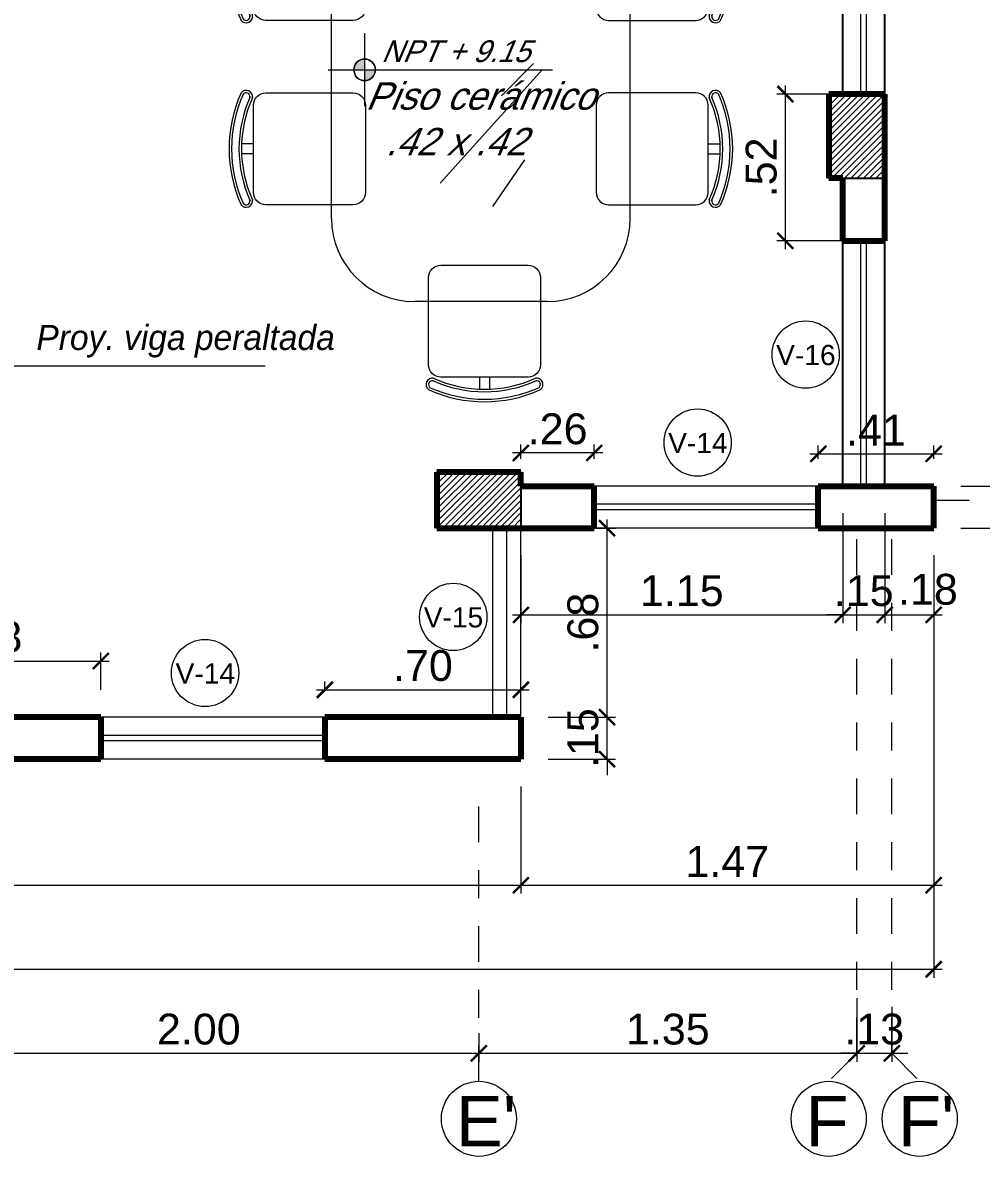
# Model space of a CAD drawing. Header units: millimetres. Extents: x 3779 to 7711, y 1445 to 3132.
# Drawn here: x 3933.829 to 3937.253, y 1479.691 to 1483.738 of the extents above; entities that cross this region are included whole.
import ezdxf

# ---------------------------------------------------------------- set-up
doc = ezdxf.new("R2010")
doc.units = ezdxf.units.MM
doc.header["$PDMODE"] = 3
doc.linetypes.add('DASHDOTX2', pattern=[50.8, 25.4, -12.7, 0, -12.7])
for name, color, linetype, lineweight in [('cotas', 7, 'Continuous', 5), ('EJES', 20, 'DASHDOTX2', 9), ('MOBILIARIOS', 151, 'Continuous', 5), ('PERSONA', 7, 'Continuous', 9), ('pluma 1', 1, 'Continuous', 9), ('pluma 2', 2, 'Continuous', 20), ('pluma 2.5', 30, 'Continuous', 25), ('pluma 8', 98, 'Continuous', 80), ('TEXTO', 7, 'Continuous', 9), ('TEXTURAS', 35, 'Continuous', 5)]:
    doc.layers.add(name, color=color, linetype=linetype, lineweight=lineweight)
doc.styles.add('nombreambiente', font='stylu.ttf', dxfattribs={"oblique": 20})
doc.styles.get("Standard").update_dxf_attribs({"font": 'arial.ttf'})
doc.styles.add('TIMES', font='arial.ttf', dxfattribs={"height": 0.11})
doc.dimstyles.new('julio', dxfattribs={"dimtxt": 0.11, "dimasz": 0.057, "dimexe": 0.03, "dimexo": 0.097, "dimgap": 0.0295, "dimtad": 1, "dimzin": 4, "dimdsep": 46, "dimtxsty": 'TIMES', "dimblk": 'ARCHTICK', "dimcen": 0, "dimdle": 0.03, "dimclrd": 256, "dimclre": 256, "dimclrt": 256, "dimadec": 0, "dimazin": 0, "dimtfac": 1, "dimtix": 1, "dimtmove": 2, "dimatfit": 2, "dimldrblk": 'ARCHTICK', "dimfxl": 1, "dimtolj": 1, "dimtzin": 0, "dimlwd": 5, "dimlwe": 5, "dimarcsym": 0})

# ---------------------------------------------------------------- blocks, each defined once
blk = doc.blocks.new('MESA 1')
for p, q in [((62.8451, 42.0081), (62.8451, 42.0517)), ((62.8811, 42.0081), (62.8811, 42.0517)), ((63.5117, 42.0081), (63.5117, 42.0517)), ((63.5477, 42.0081), (63.5477, 42.0517)), ((62.611, 41.726), (63.811, 41.726)), ((62.311, 40.946), (62.311, 41.426)), ((64.111, 41.426), (64.111, 40.946)), ((62.7384, 41.3327), (63.1501, 40.9634)), ((63.7412, 41.3011), (63.9101, 41.1639)), ((63.7835, 41.2905), (63.8574, 41.2377)), ((62.0376, 41.1908), (61.994, 41.1908)), ((64.3844, 41.1908), (64.428, 41.1908)), ((62.0376, 41.1548), (61.994, 41.1548)), ((62.654, 41.1428), (62.8229, 41.0267)), ((63.5618, 41.1639), (63.7096, 41.0373)), ((64.3844, 41.1548), (64.428, 41.1548)), ((63.0551, 41.1111), (63.1712, 40.9951)), ((63.604, 41.0795), (63.7201, 40.9845)), ((62.611, 40.646), (63.811, 40.646)), ((62.8451, 40.3639), (62.8451, 40.3203)), ((62.8811, 40.3639), (62.8811, 40.3203)), ((63.5117, 40.3639), (63.5117, 40.3203)), ((63.5477, 40.3639), (63.5477, 40.3203))]:
    blk.add_line(p, q)
for points in [[(62.6606, 41.7831), (62.6606, 41.9631, -0.414214), (62.7056, 42.0081), (63.0206, 42.0081, -0.414214), (63.0656, 41.9631), (63.0656, 41.6481, -0.414214), (63.0206, 41.6031), (62.7056, 41.6031, -0.414214), (62.6606, 41.6481)], [(63.3272, 41.7831), (63.3272, 41.9631, -0.414214), (63.3722, 42.0081), (63.6872, 42.0081, -0.414214), (63.7322, 41.9631), (63.7322, 41.6481, -0.414214), (63.6872, 41.6031), (63.3722, 41.6031, -0.414214), (63.3272, 41.6481)], [(62.2626, 40.9703), (62.0826, 40.9703, -0.414214), (62.0376, 41.0153), (62.0376, 41.3303, -0.414214), (62.0826, 41.3753), (62.3976, 41.3753, -0.414214), (62.4426, 41.3303), (62.4426, 41.0153, -0.414214), (62.3976, 40.9703)], [(64.1594, 40.9703), (64.3394, 40.9703, 0.414214), (64.3844, 41.0153), (64.3844, 41.3303, 0.414214), (64.3394, 41.3753), (64.0244, 41.3753, 0.414214), (63.9794, 41.3303), (63.9794, 41.0153, 0.414214), (64.0244, 40.9703)], [(62.6606, 40.5889), (62.6606, 40.4089, 0.414214), (62.7056, 40.3639), (63.0206, 40.3639, 0.414214), (63.0656, 40.4089), (63.0656, 40.7239, 0.414214), (63.0206, 40.7689), (62.7056, 40.7689, 0.414214), (62.6606, 40.7239)], [(63.3272, 40.5889), (63.3272, 40.4089, 0.414214), (63.3722, 40.3639), (63.6872, 40.3639, 0.414214), (63.7322, 40.4089), (63.7322, 40.7239, 0.414214), (63.6872, 40.7689), (63.3722, 40.7689, 0.414214), (63.3272, 40.7239)]]:
    blk.add_lwpolyline(points, format="xyb", close=True)
for centre, radius, start, end in [((62.8631, 41.6042), 0.4924, 65.7176, 114.2824), ((62.8631, 41.6042), 0.4834, 65.7176, 114.2824), ((63.5297, 41.6042), 0.4924, 65.7176, 114.2824), ((63.5297, 41.6042), 0.4834, 65.7176, 114.2824), ((62.675, 42.0349), 0.0232, 128.3306, 280.2342), ((62.675, 42.0349), 0.0142, 128.3306, 280.2342), ((62.8631, 41.6042), 0.4564, 65.7176, 114.2824), ((62.8631, 41.6042), 0.4474, 65.7176, 114.2824), ((63.051, 42.035), 0.0233, 260.3316, 51.1036), ((63.051, 42.035), 0.0143, 260.3316, 51.1036), ((63.3416, 42.0349), 0.0232, 128.3306, 280.2342), ((63.3416, 42.0349), 0.0142, 128.3306, 280.2342), ((63.5297, 41.6042), 0.4564, 65.7176, 114.2824), ((63.5297, 41.6042), 0.4474, 65.7176, 114.2824), ((63.7176, 42.035), 0.0233, 260.3316, 51.1036), ((63.7176, 42.035), 0.0143, 260.3316, 51.1036), ((62.611, 41.426), 0.3, 90, 180), ((63.811, 41.426), 0.3, 0, 90), ((62.4414, 41.1728), 0.4924, 155.7176, 204.2824), ((62.4414, 41.1728), 0.4834, 155.7176, 204.2824), ((62.4414, 41.1728), 0.4564, 155.7176, 204.2824), ((62.0107, 41.3607), 0.0233, 350.3316, 141.1036), ((62.4414, 41.1728), 0.4474, 155.7176, 204.2824), ((62.0107, 41.3607), 0.0143, 350.3316, 141.1036), ((64.4113, 41.3607), 0.0233, 38.8964, 189.6684), ((63.9805, 41.1728), 0.4474, 335.7176, 24.2824), ((63.9805, 41.1728), 0.4564, 335.7176, 24.2824), ((64.4113, 41.3607), 0.0143, 38.8964, 189.6684), ((63.9805, 41.1728), 0.4834, 335.7176, 24.2824), ((63.9805, 41.1728), 0.4924, 335.7176, 24.2824), ((62.0108, 40.9847), 0.0232, 218.3306, 10.2342), ((62.0108, 40.9847), 0.0142, 218.3306, 10.2342), ((64.4112, 40.9847), 0.0232, 169.7658, 321.6694), ((64.4112, 40.9847), 0.0142, 169.7658, 321.6694), ((62.611, 40.946), 0.3, 180, 270), ((63.811, 40.946), 0.3, 270, 0), ((62.675, 40.3371), 0.0232, 79.7658, 231.6694), ((62.8631, 40.7678), 0.4474, 245.7176, 294.2824), ((63.051, 40.337), 0.0233, 308.8964, 99.6684), ((63.3416, 40.3371), 0.0232, 79.7658, 231.6694), ((63.5297, 40.7678), 0.4474, 245.7176, 294.2824), ((63.7176, 40.337), 0.0233, 308.8964, 99.6684), ((62.8631, 40.7678), 0.4924, 245.7176, 294.2824), ((62.675, 40.3371), 0.0142, 79.7658, 231.6694), ((62.8631, 40.7678), 0.4834, 245.7176, 294.2824), ((62.8631, 40.7678), 0.4564, 245.7176, 294.2824), ((63.051, 40.337), 0.0143, 308.8964, 99.6684), ((63.5297, 40.7678), 0.4924, 245.7176, 294.2824), ((63.3416, 40.3371), 0.0142, 79.7658, 231.6694), ((63.5297, 40.7678), 0.4834, 245.7176, 294.2824), ((63.5297, 40.7678), 0.4564, 245.7176, 294.2824), ((63.7176, 40.337), 0.0143, 308.8964, 99.6684)]:
    blk.add_arc(centre, radius, start, end)
blk = doc.blocks.new('iiuyu')
at = {"layer": 'pluma 1', "ltscale": 0.3}
h = blk.add_hatch(color=256, dxfattribs=at)
h.paths.add_polyline_path([(1118.6362, 393.0279, 0.414214), (1118.5977, 392.9893), (1118.6362, 392.9893)])
h.paths.add_polyline_path([(1118.6747, 392.9893), (1118.6362, 392.9893), (1118.6362, 392.9508, 0.414214)])
for p, q in [((1118.6362, 393.1195), (1118.6362, 392.8592)), ((1118.506, 392.9893), (1119.307, 392.9893))]:
    blk.add_line(p, q, dxfattribs=at)
blk.add_circle((1118.6362, 392.9893), 0.0385, dxfattribs=at)
for start, end in [(0, 180), (180, 0)]:
    blk.add_arc((1118.6362, 392.9893), 0.0385, start, end, dxfattribs=at)
blk = doc.blocks.new('_ArchTick')
at = {"color": 0, "linetype": 'ByBlock', "lineweight": 40, "const_width": 0.15}
blk.add_lwpolyline([(-0.5, -0.5), (0.5, 0.5)], dxfattribs=at)
blk = doc.blocks.new('*D563')
at = {"layer": 'cotas', "lineweight": 5, "transparency": 16777216}
for p, q in [((3935.4587, 1480.131), (3935.4587, 1480.0292)), ((3933.428, 1480.0592), (3935.4887, 1480.0592)), ((3933.458, 1480.0902), (3933.458, 1480.0292))]:
    blk.add_line(p, q, dxfattribs=at)
at = {"layer": 'Defpoints', "color": 0, "transparency": 16777216}
for p in [(3935.4587, 1480.228), (3933.458, 1480.1872), (3935.4587, 1480.0592)]:
    blk.add_point(p, dxfattribs=at)
at = {"layer": 'cotas', "lineweight": 5, "transparency": 16777216, "xscale": 0.057, "yscale": 0.057, "zscale": 0.057, "rotation": 180}
blk.add_blockref('_ArchTick', (3933.458, 1480.0592), dxfattribs=at)
at = {"layer": 'cotas', "lineweight": 5, "transparency": 16777216, "xscale": 0.057, "yscale": 0.057, "zscale": 0.057}
blk.add_blockref('_ArchTick', (3935.4587, 1480.0592), dxfattribs=at)
at = {"layer": 'cotas', "transparency": 16777216, "insert": (3934.4583, 1480.1449), "char_height": 0.11, "attachment_point": 5, "style": 'TIMES'}
blk.add_mtext('\\A1;2.00', dxfattribs=at)
blk = doc.blocks.new('*D564')
at = {"layer": 'cotas', "lineweight": 5, "transparency": 16777216}
for p, q in [((3936.808, 1480.2562), (3936.808, 1480.0292)), ((3935.4587, 1480.131), (3935.4587, 1480.0292)), ((3935.4287, 1480.0592), (3936.838, 1480.0592))]:
    blk.add_line(p, q, dxfattribs=at)
at = {"layer": 'Defpoints', "color": 0, "transparency": 16777216}
for p in [(3936.808, 1480.3532), (3935.4587, 1480.228), (3936.808, 1480.0592)]:
    blk.add_point(p, dxfattribs=at)
at = {"layer": 'cotas', "lineweight": 5, "transparency": 16777216, "xscale": 0.057, "yscale": 0.057, "zscale": 0.057, "rotation": 180}
blk.add_blockref('_ArchTick', (3935.4587, 1480.0592), dxfattribs=at)
at = {"layer": 'cotas', "lineweight": 5, "transparency": 16777216, "xscale": 0.057, "yscale": 0.057, "zscale": 0.057}
blk.add_blockref('_ArchTick', (3936.808, 1480.0592), dxfattribs=at)
at = {"layer": 'cotas', "transparency": 16777216, "insert": (3936.1333, 1480.1449), "char_height": 0.11, "attachment_point": 5, "style": 'TIMES'}
blk.add_mtext('\\A1;1.35', dxfattribs=at)
blk = doc.blocks.new('*D510')
at = {"layer": 'cotas', "lineweight": 5, "transparency": 16777216}
for p, q in [((3936.808, 1480.2562), (3936.808, 1480.0292)), ((3936.933, 1480.2252), (3936.933, 1480.0292)), ((3936.808, 1480.0592), (3936.751, 1480.0592)), ((3936.808, 1480.0592), (3936.933, 1480.0592)), ((3936.933, 1480.0592), (3936.99, 1480.0592))]:
    blk.add_line(p, q, dxfattribs=at)
at = {"layer": 'Defpoints', "color": 0, "transparency": 16777216}
for p in [(3936.808, 1480.3532), (3936.933, 1480.3222), (3936.933, 1480.0592)]:
    blk.add_point(p, dxfattribs=at)
at = {"layer": 'cotas', "lineweight": 5, "transparency": 16777216, "xscale": 0.057, "yscale": 0.057, "zscale": 0.057}
blk.add_blockref('_ArchTick', (3936.808, 1480.0592), dxfattribs=at)
at = {"layer": 'cotas', "lineweight": 5, "transparency": 16777216, "xscale": 0.057, "yscale": 0.057, "zscale": 0.057, "rotation": 180}
blk.add_blockref('_ArchTick', (3936.933, 1480.0592), dxfattribs=at)
at = {"layer": 'cotas', "transparency": 16777216, "insert": (3936.8705, 1480.1449), "char_height": 0.11, "attachment_point": 5, "style": 'TIMES'}
blk.add_mtext('\\A1;.13', dxfattribs=at)
blk = doc.blocks.new('*D511')
at = {"layer": 'cotas', "lineweight": 5, "transparency": 16777216}
for p, q in [((3937.083, 1481.8372), (3937.083, 1480.3292)), ((3922.533, 1480.8622), (3922.533, 1480.3292)), ((3922.503, 1480.3592), (3937.113, 1480.3592))]:
    blk.add_line(p, q, dxfattribs=at)
at = {"layer": 'Defpoints', "color": 0, "transparency": 16777216}
for p in [(3937.083, 1481.9342), (3922.533, 1480.9592), (3937.083, 1480.3592)]:
    blk.add_point(p, dxfattribs=at)
at = {"layer": 'cotas', "lineweight": 5, "transparency": 16777216, "xscale": 0.057, "yscale": 0.057, "zscale": 0.057, "rotation": 180}
blk.add_blockref('_ArchTick', (3922.533, 1480.3592), dxfattribs=at)
at = {"layer": 'cotas', "lineweight": 5, "transparency": 16777216, "xscale": 0.057, "yscale": 0.057, "zscale": 0.057}
blk.add_blockref('_ArchTick', (3937.083, 1480.3592), dxfattribs=at)
at = {"layer": 'cotas', "transparency": 16777216, "insert": (3929.808, 1480.4449), "char_height": 0.11, "attachment_point": 5, "style": 'TIMES'}
blk.add_mtext('\\A1;14.55', dxfattribs=at)
blk = doc.blocks.new('*D523')
at = {"layer": 'cotas', "lineweight": 5, "transparency": 16777216}
for p, q in [((3931.483, 1481.0122), (3931.483, 1480.6292)), ((3935.6087, 1481.0122), (3935.6087, 1480.6292)), ((3931.453, 1480.6592), (3935.6387, 1480.6592))]:
    blk.add_line(p, q, dxfattribs=at)
at = {"layer": 'Defpoints', "color": 0, "transparency": 16777216}
for p in [(3931.483, 1481.1092), (3935.6087, 1481.1092), (3935.6087, 1480.6592)]:
    blk.add_point(p, dxfattribs=at)
at = {"layer": 'cotas', "lineweight": 5, "transparency": 16777216, "xscale": 0.057, "yscale": 0.057, "zscale": 0.057, "rotation": 180}
blk.add_blockref('_ArchTick', (3931.483, 1480.6592), dxfattribs=at)
at = {"layer": 'cotas', "lineweight": 5, "transparency": 16777216, "xscale": 0.057, "yscale": 0.057, "zscale": 0.057}
blk.add_blockref('_ArchTick', (3935.6087, 1480.6592), dxfattribs=at)
at = {"layer": 'cotas', "transparency": 16777216, "insert": (3933.5458, 1480.7449), "char_height": 0.11, "attachment_point": 5, "style": 'TIMES'}
blk.add_mtext('\\A1;4.13', dxfattribs=at)
blk = doc.blocks.new('*D533')
at = {"layer": 'cotas', "lineweight": 5, "transparency": 16777216}
for p, q in [((3938.133, 1481.9642), (3938.133, 1481.0792)), ((3937.18, 1481.9342), (3938.163, 1481.9342)), ((3937.63, 1481.1092), (3938.163, 1481.1092))]:
    blk.add_line(p, q, dxfattribs=at)
at = {"layer": 'Defpoints', "color": 0, "transparency": 16777216}
for p in [(3937.083, 1481.9342), (3937.533, 1481.1092), (3938.133, 1481.1092)]:
    blk.add_point(p, dxfattribs=at)
at = {"layer": 'cotas', "lineweight": 5, "transparency": 16777216, "xscale": 0.057, "yscale": 0.057, "zscale": 0.057}
for p, rotation in [((3938.133, 1481.9342), 90), ((3938.133, 1481.1092), 270)]:
    blk.add_blockref('_ArchTick', p, dxfattribs=dict(at, rotation=rotation))
at = {"layer": 'cotas', "transparency": 16777216, "insert": (3938.0473, 1481.5217), "char_height": 0.11, "attachment_point": 5, "rotation": 90, "style": 'TIMES'}
blk.add_mtext('\\A1;.83', dxfattribs=at)
blk = doc.blocks.new('*D539')
at = {"layer": 'cotas', "lineweight": 5, "transparency": 16777216}
for p, q in [((3936.758, 1481.9872), (3936.758, 1481.5942)), ((3935.6087, 1481.8372), (3935.6087, 1481.5942)), ((3935.5787, 1481.6242), (3936.788, 1481.6242))]:
    blk.add_line(p, q, dxfattribs=at)
at = {"layer": 'Defpoints', "color": 0, "transparency": 16777216}
for p in [(3936.758, 1482.0842), (3935.6087, 1481.9342), (3936.758, 1481.6242)]:
    blk.add_point(p, dxfattribs=at)
at = {"layer": 'cotas', "lineweight": 5, "transparency": 16777216, "xscale": 0.057, "yscale": 0.057, "zscale": 0.057, "rotation": 180}
blk.add_blockref('_ArchTick', (3935.6087, 1481.6242), dxfattribs=at)
at = {"layer": 'cotas', "lineweight": 5, "transparency": 16777216, "xscale": 0.057, "yscale": 0.057, "zscale": 0.057}
blk.add_blockref('_ArchTick', (3936.758, 1481.6242), dxfattribs=at)
at = {"layer": 'cotas', "transparency": 16777216, "insert": (3936.1833, 1481.7099), "char_height": 0.11, "attachment_point": 5, "style": 'TIMES'}
blk.add_mtext('\\A1;1.15', dxfattribs=at)
blk = doc.blocks.new('*D540')
at = {"layer": 'cotas', "lineweight": 5, "transparency": 16777216}
for p, q in [((3936.758, 1481.9872), (3936.758, 1481.5942)), ((3936.908, 1481.9872), (3936.908, 1481.5942)), ((3936.758, 1481.6242), (3936.701, 1481.6242)), ((3936.758, 1481.6242), (3936.908, 1481.6242)), ((3936.908, 1481.6242), (3936.965, 1481.6242))]:
    blk.add_line(p, q, dxfattribs=at)
at = {"layer": 'Defpoints', "color": 0, "transparency": 16777216}
for p in [(3936.758, 1482.0842), (3936.908, 1482.0842), (3936.908, 1481.6242)]:
    blk.add_point(p, dxfattribs=at)
at = {"layer": 'cotas', "lineweight": 5, "transparency": 16777216, "xscale": 0.057, "yscale": 0.057, "zscale": 0.057}
blk.add_blockref('_ArchTick', (3936.758, 1481.6242), dxfattribs=at)
at = {"layer": 'cotas', "lineweight": 5, "transparency": 16777216, "xscale": 0.057, "yscale": 0.057, "zscale": 0.057, "rotation": 180}
blk.add_blockref('_ArchTick', (3936.908, 1481.6242), dxfattribs=at)
at = {"layer": 'cotas', "transparency": 16777216, "insert": (3936.833, 1481.7099), "char_height": 0.11, "attachment_point": 5, "style": 'TIMES'}
blk.add_mtext('\\A1;.15', dxfattribs=at)
blk = doc.blocks.new('*D541')
at = {"layer": 'cotas', "lineweight": 5, "transparency": 16777216}
for p, q in [((3936.908, 1481.9872), (3936.908, 1481.5942)), ((3937.083, 1481.8372), (3937.083, 1481.5942)), ((3936.878, 1481.6242), (3937.113, 1481.6242))]:
    blk.add_line(p, q, dxfattribs=at)
at = {"layer": 'Defpoints', "color": 0, "transparency": 16777216}
for p in [(3936.908, 1482.0842), (3937.083, 1481.9342), (3937.083, 1481.6242)]:
    blk.add_point(p, dxfattribs=at)
at = {"layer": 'cotas', "lineweight": 5, "transparency": 16777216, "xscale": 0.057, "yscale": 0.057, "zscale": 0.057, "rotation": 180}
blk.add_blockref('_ArchTick', (3936.908, 1481.6242), dxfattribs=at)
at = {"layer": 'cotas', "lineweight": 5, "transparency": 16777216, "xscale": 0.057, "yscale": 0.057, "zscale": 0.057}
blk.add_blockref('_ArchTick', (3937.083, 1481.6242), dxfattribs=at)
at = {"layer": 'cotas', "transparency": 16777216, "insert": (3937.0622, 1481.715), "char_height": 0.11, "attachment_point": 5, "style": 'TIMES'}
blk.add_mtext('\\A1;.18', dxfattribs=at)
blk = doc.blocks.new('*D542')
at = {"layer": 'cotas', "lineweight": 5, "transparency": 16777216}
for p, q in [((3935.9162, 1481.2592), (3935.9162, 1481.3162)), ((3935.7057, 1481.2592), (3935.9462, 1481.2592)), ((3935.9162, 1481.1092), (3935.9162, 1481.2592)), ((3935.7057, 1481.1092), (3935.9462, 1481.1092)), ((3935.9162, 1481.1092), (3935.9162, 1481.0522))]:
    blk.add_line(p, q, dxfattribs=at)
at = {"layer": 'Defpoints', "color": 0, "transparency": 16777216}
for p in [(3935.6087, 1481.2592), (3935.9162, 1481.2592), (3935.6087, 1481.1092)]:
    blk.add_point(p, dxfattribs=at)
at = {"layer": 'cotas', "lineweight": 5, "transparency": 16777216, "xscale": 0.057, "yscale": 0.057, "zscale": 0.057}
for p, rotation in [((3935.9162, 1481.2592), 270), ((3935.9162, 1481.1092), 90)]:
    blk.add_blockref('_ArchTick', p, dxfattribs=dict(at, rotation=rotation))
at = {"layer": 'cotas', "transparency": 16777216, "insert": (3935.8305, 1481.1842), "char_height": 0.11, "attachment_point": 5, "rotation": 90, "style": 'TIMES'}
blk.add_mtext('\\A1;.15', dxfattribs=at)
blk = doc.blocks.new('*D543')
at = {"layer": 'cotas', "lineweight": 5, "transparency": 16777216}
for p, q in [((3935.9162, 1481.2292), (3935.9162, 1481.9642)), ((3935.7057, 1481.9342), (3935.9462, 1481.9342)), ((3935.7057, 1481.2592), (3935.9462, 1481.2592))]:
    blk.add_line(p, q, dxfattribs=at)
at = {"layer": 'Defpoints', "color": 0, "transparency": 16777216}
for p in [(3935.6087, 1481.9342), (3935.9162, 1481.9342), (3935.6087, 1481.2592)]:
    blk.add_point(p, dxfattribs=at)
at = {"layer": 'cotas', "lineweight": 5, "transparency": 16777216, "xscale": 0.057, "yscale": 0.057, "zscale": 0.057}
for p, rotation in [((3935.9162, 1481.9342), 90), ((3935.9162, 1481.2592), 270)]:
    blk.add_blockref('_ArchTick', p, dxfattribs=dict(at, rotation=rotation))
at = {"layer": 'cotas', "transparency": 16777216, "insert": (3935.8305, 1481.5967), "char_height": 0.11, "attachment_point": 5, "rotation": 90, "style": 'TIMES'}
blk.add_mtext('\\A1;.68', dxfattribs=at)
blk = doc.blocks.new('*D544')
at = {"layer": 'cotas', "lineweight": 5, "transparency": 16777216}
for p, q in [((3938.133, 1482.0842), (3938.133, 1482.1412)), ((3937.18, 1482.0842), (3938.163, 1482.0842)), ((3938.133, 1481.9342), (3938.133, 1482.0842)), ((3937.18, 1481.9342), (3938.163, 1481.9342)), ((3938.133, 1481.9342), (3938.133, 1481.8772))]:
    blk.add_line(p, q, dxfattribs=at)
at = {"layer": 'Defpoints', "color": 0, "transparency": 16777216}
for p in [(3937.083, 1482.0842), (3938.133, 1482.0842), (3937.083, 1481.9342)]:
    blk.add_point(p, dxfattribs=at)
at = {"layer": 'cotas', "lineweight": 5, "transparency": 16777216, "xscale": 0.057, "yscale": 0.057, "zscale": 0.057}
for p, rotation in [((3938.133, 1482.0842), 270), ((3938.133, 1481.9342), 90)]:
    blk.add_blockref('_ArchTick', p, dxfattribs=dict(at, rotation=rotation))
at = {"layer": 'cotas', "transparency": 16777216, "insert": (3938.0473, 1482.0092), "char_height": 0.11, "attachment_point": 5, "rotation": 90, "style": 'TIMES'}
blk.add_mtext('\\A1;.15', dxfattribs=at)
blk = doc.blocks.new('*D568')
at = {"layer": 'cotas', "lineweight": 5, "transparency": 16777216}
for p, q in [((3937.083, 1481.8372), (3937.083, 1480.6292)), ((3935.6087, 1481.0122), (3935.6087, 1480.6292)), ((3935.5787, 1480.6592), (3937.113, 1480.6592))]:
    blk.add_line(p, q, dxfattribs=at)
at = {"layer": 'Defpoints', "color": 0, "transparency": 16777216}
for p in [(3937.083, 1481.9342), (3935.6087, 1481.1092), (3937.083, 1480.6592)]:
    blk.add_point(p, dxfattribs=at)
at = {"layer": 'cotas', "lineweight": 5, "transparency": 16777216, "xscale": 0.057, "yscale": 0.057, "zscale": 0.057, "rotation": 180}
blk.add_blockref('_ArchTick', (3935.6087, 1480.6592), dxfattribs=at)
at = {"layer": 'cotas', "lineweight": 5, "transparency": 16777216, "xscale": 0.057, "yscale": 0.057, "zscale": 0.057}
blk.add_blockref('_ArchTick', (3937.083, 1480.6592), dxfattribs=at)
at = {"layer": 'cotas', "transparency": 16777216, "insert": (3936.3458, 1480.744), "char_height": 0.11, "attachment_point": 5, "style": 'TIMES'}
blk.add_mtext('\\A1;1.47', dxfattribs=at)
blk = doc.blocks.new('*D470')
at = {"layer": 'cotas', "lineweight": 5, "transparency": 16777216}
for p, q in [((3933.333, 1481.3562), (3933.333, 1481.4896)), ((3934.1087, 1481.3562), (3934.1087, 1481.4896)), ((3933.303, 1481.4596), (3934.1387, 1481.4596))]:
    blk.add_line(p, q, dxfattribs=at)
at = {"layer": 'Defpoints', "color": 0, "transparency": 16777216}
for p in [(3934.1087, 1481.4596), (3933.333, 1481.2592), (3934.1087, 1481.2592)]:
    blk.add_point(p, dxfattribs=at)
at = {"layer": 'cotas', "lineweight": 5, "transparency": 16777216, "xscale": 0.057, "yscale": 0.057, "zscale": 0.057, "rotation": 180}
blk.add_blockref('_ArchTick', (3933.333, 1481.4596), dxfattribs=at)
at = {"layer": 'cotas', "lineweight": 5, "transparency": 16777216, "xscale": 0.057, "yscale": 0.057, "zscale": 0.057}
blk.add_blockref('_ArchTick', (3934.1087, 1481.4596), dxfattribs=at)
at = {"layer": 'cotas', "transparency": 16777216, "insert": (3933.7208, 1481.5453), "char_height": 0.11, "attachment_point": 5, "style": 'TIMES'}
blk.add_mtext('\\A1;.78', dxfattribs=at)
blk = doc.blocks.new('*D471')
at = {"layer": 'cotas', "lineweight": 5, "transparency": 16777216}
for p, q in [((3934.8787, 1481.357), (3935.6387, 1481.357)), ((3934.9087, 1481.3562), (3934.9087, 1481.387)), ((3935.6087, 1481.3562), (3935.6087, 1481.387))]:
    blk.add_line(p, q, dxfattribs=at)
at = {"layer": 'Defpoints', "color": 0, "transparency": 16777216}
for p in [(3935.6087, 1481.357), (3934.9087, 1481.2592), (3935.6087, 1481.2592)]:
    blk.add_point(p, dxfattribs=at)
at = {"layer": 'cotas', "lineweight": 5, "transparency": 16777216, "xscale": 0.057, "yscale": 0.057, "zscale": 0.057, "rotation": 180}
blk.add_blockref('_ArchTick', (3934.9087, 1481.357), dxfattribs=at)
at = {"layer": 'cotas', "lineweight": 5, "transparency": 16777216, "xscale": 0.057, "yscale": 0.057, "zscale": 0.057}
blk.add_blockref('_ArchTick', (3935.6087, 1481.357), dxfattribs=at)
at = {"layer": 'cotas', "transparency": 16777216, "insert": (3935.2587, 1481.4427), "char_height": 0.11, "attachment_point": 5, "style": 'TIMES'}
blk.add_mtext('\\A1;.70', dxfattribs=at)
blk = doc.blocks.new('*D472')
at = {"layer": 'cotas', "lineweight": 5, "transparency": 16777216}
for p, q in [((3936.6708, 1482.1812), (3936.6708, 1482.229)), ((3937.083, 1482.1812), (3937.083, 1482.229)), ((3936.6408, 1482.199), (3937.113, 1482.199))]:
    blk.add_line(p, q, dxfattribs=at)
at = {"layer": 'Defpoints', "color": 0, "transparency": 16777216}
for p in [(3937.083, 1482.199), (3936.6708, 1482.0842), (3937.083, 1482.0842)]:
    blk.add_point(p, dxfattribs=at)
at = {"layer": 'cotas', "lineweight": 5, "transparency": 16777216, "xscale": 0.057, "yscale": 0.057, "zscale": 0.057, "rotation": 180}
blk.add_blockref('_ArchTick', (3936.6708, 1482.199), dxfattribs=at)
at = {"layer": 'cotas', "lineweight": 5, "transparency": 16777216, "xscale": 0.057, "yscale": 0.057, "zscale": 0.057}
blk.add_blockref('_ArchTick', (3937.083, 1482.199), dxfattribs=at)
at = {"layer": 'cotas', "transparency": 16777216, "insert": (3936.8769, 1482.2837), "char_height": 0.11, "attachment_point": 5, "style": 'TIMES'}
blk.add_mtext('\\A1;.41', dxfattribs=at)
blk = doc.blocks.new('*D473')
at = {"layer": 'cotas', "lineweight": 5, "transparency": 16777216}
for p, q in [((3935.9008, 1482.2022), (3935.5787, 1482.2022)), ((3935.6087, 1482.1812), (3935.6087, 1482.2322)), ((3935.8708, 1482.1812), (3935.8708, 1482.2322))]:
    blk.add_line(p, q, dxfattribs=at)
at = {"layer": 'Defpoints', "color": 0, "transparency": 16777216}
for p in [(3935.6087, 1482.2022), (3935.6087, 1482.0842), (3935.8708, 1482.0842)]:
    blk.add_point(p, dxfattribs=at)
at = {"layer": 'cotas', "lineweight": 5, "transparency": 16777216, "xscale": 0.057, "yscale": 0.057, "zscale": 0.057, "rotation": 180}
blk.add_blockref('_ArchTick', (3935.6087, 1482.2022), dxfattribs=at)
at = {"layer": 'cotas', "lineweight": 5, "transparency": 16777216, "xscale": 0.057, "yscale": 0.057, "zscale": 0.057}
blk.add_blockref('_ArchTick', (3935.8708, 1482.2022), dxfattribs=at)
at = {"layer": 'cotas', "transparency": 16777216, "insert": (3935.7398, 1482.2878), "char_height": 0.11, "attachment_point": 5, "style": 'TIMES'}
blk.add_mtext('\\A1;.26', dxfattribs=at)
blk = doc.blocks.new('*D474')
at = {"layer": 'cotas', "lineweight": 5, "transparency": 16777216}
for p, q in [((3936.5531, 1482.9299), (3936.5531, 1483.5135)), ((3936.811, 1483.4835), (3936.5231, 1483.4835)), ((3936.811, 1482.9599), (3936.5231, 1482.9599))]:
    blk.add_line(p, q, dxfattribs=at)
at = {"layer": 'Defpoints', "color": 0, "transparency": 16777216}
for p in [(3936.5531, 1483.4835), (3936.908, 1483.4835), (3936.908, 1482.9599)]:
    blk.add_point(p, dxfattribs=at)
at = {"layer": 'cotas', "lineweight": 5, "transparency": 16777216, "xscale": 0.057, "yscale": 0.057, "zscale": 0.057}
for p, rotation in [((3936.5531, 1483.4835), 90), ((3936.5531, 1482.9599), 270)]:
    blk.add_blockref('_ArchTick', p, dxfattribs=dict(at, rotation=rotation))
at = {"layer": 'cotas', "transparency": 16777216, "insert": (3936.4674, 1483.2217), "char_height": 0.11, "attachment_point": 5, "rotation": 90, "style": 'TIMES'}
blk.add_mtext('\\A1;.52', dxfattribs=at)

msp = doc.modelspace()

# ---------------------------------------------------------------- hatches: boundary and pattern name
at = {"layer": 'TEXTURAS'}
h = msp.add_hatch(dxfattribs=at)
h.set_pattern_fill('LINE', color=256, scale=0.005, angle=45)
h.set_pattern_definition([(45, (68.644496, -57.590765), (-0.01122532015, 0.01122532015), [])])
h.paths.add_polyline_path([(3936.708, 1483.1835), (3936.908, 1483.1835), (3936.908, 1483.4835), (3936.708, 1483.4835)])
h = msp.add_hatch(dxfattribs=at)
h.set_pattern_fill('LINE', color=256, scale=0.005, angle=45)
h.set_pattern_definition([(45, (68.669496, -57.515765), (-0.01122532015, 0.01122532015), [])])
h.paths.add_polyline_path([(3935.6087, 1482.1342), (3935.3087, 1482.1342), (3935.3087, 1481.9342), (3935.6087, 1481.9342)])

# ---------------------------------------------------------------- linework, layer by layer
at = {"layer": 'EJES', "ltscale": 0.005}
for p, q in [((3937.083, 1482.0342), (3938.833, 1482.0342)), ((3936.808, 1480.0592), (3936.808, 1481.9342)), ((3936.933, 1480.0592), (3936.933, 1481.9342)), ((3935.4587, 1479.9592), (3935.4587, 1480.9592)), ((3936.808, 1480.0592), (3936.708, 1479.9592)), ((3936.933, 1480.0592), (3937.033, 1479.9592))]:
    msp.add_line(p, q, dxfattribs=at)
at = {"layer": 'pluma 1'}
for p, q in [((3936.823, 1483.4835), (3936.823, 1484.3592)), ((3936.843, 1483.4835), (3936.843, 1484.3592)), ((3936.823, 1482.0842), (3936.823, 1482.9599)), ((3936.843, 1482.0842), (3936.843, 1482.9599)), ((3936.6708, 1482.0192), (3935.8708, 1482.0192)), ((3936.6708, 1481.9992), (3935.8708, 1481.9992)), ((3935.5087, 1481.2592), (3935.5087, 1481.9342)), ((3935.5587, 1481.2592), (3935.5587, 1481.9342)), ((3935.6087, 1481.2592), (3935.6087, 1481.9342)), ((3934.9087, 1481.1942), (3934.1087, 1481.1942)), ((3934.9087, 1481.1742), (3934.1087, 1481.1742))]:
    msp.add_line(p, q, dxfattribs=at)
for centre, radius in [((3936.6255, 1482.5535), 0.12), ((3936.2397, 1482.2394), 0.12), ((3935.367, 1481.617), 0.12), ((3934.4807, 1481.4167), 0.12), ((3935.4587, 1479.8253), 0.1339), ((3936.708, 1479.8253), 0.1339), ((3937.033, 1479.8253), 0.1339)]:
    msp.add_circle(centre, radius, dxfattribs=at)
at = {"layer": 'pluma 2'}
for p, q in [((3936.6708, 1482.0842), (3935.8708, 1482.0842)), ((3936.6708, 1481.9342), (3935.8708, 1481.9342)), ((3934.9087, 1481.2592), (3934.1087, 1481.2592)), ((3934.9087, 1481.1092), (3934.1087, 1481.1092))]:
    msp.add_line(p, q, dxfattribs=at)
at = {"layer": 'pluma 2.5'}
for p, q in [((3936.758, 1483.4835), (3936.758, 1484.3592)), ((3936.908, 1483.4835), (3936.908, 1484.3592)), ((3936.758, 1482.0842), (3936.758, 1482.9599)), ((3936.908, 1482.0842), (3936.908, 1482.9599))]:
    msp.add_line(p, q, dxfattribs=at)
for points in [[(3936.908, 1483.4835), (3936.708, 1483.4835), (3936.708, 1483.1835), (3936.908, 1483.1835)], [(3935.6087, 1481.9342), (3935.3087, 1481.9342), (3935.3087, 1482.1342), (3935.6087, 1482.1342)]]:
    msp.add_lwpolyline(points, close=True, dxfattribs=at)
at = {"layer": 'pluma 8'}
for p, q in [((3936.908, 1483.4835), (3936.708, 1483.4835)), ((3936.708, 1483.4835), (3936.708, 1483.1835)), ((3936.908, 1482.9599), (3936.908, 1483.4835)), ((3936.758, 1483.1835), (3936.708, 1483.1835)), ((3936.758, 1482.9599), (3936.758, 1483.1835)), ((3936.758, 1482.9599), (3936.908, 1482.9599)), ((3935.6087, 1482.1342), (3935.3087, 1482.1342)), ((3935.3087, 1482.1342), (3935.3087, 1481.9342)), ((3935.6087, 1482.0842), (3935.6087, 1482.1342)), ((3935.6087, 1482.0842), (3935.8708, 1482.0842)), ((3935.8708, 1481.9342), (3935.8708, 1482.0842)), ((3936.6708, 1482.0842), (3937.083, 1482.0842)), ((3936.6708, 1481.9342), (3936.6708, 1482.0842)), ((3937.083, 1481.9342), (3937.083, 1482.0842)), ((3935.3087, 1481.9342), (3935.8708, 1481.9342)), ((3936.6708, 1481.9342), (3937.083, 1481.9342)), ((3934.1087, 1481.2592), (3933.333, 1481.2592)), ((3934.1087, 1481.2592), (3934.1087, 1481.1092)), ((3934.9087, 1481.2592), (3934.9087, 1481.1092)), ((3935.6087, 1481.2592), (3934.9087, 1481.2592)), ((3935.6087, 1481.2592), (3935.6087, 1481.1092)), ((3934.1087, 1481.1092), (3933.333, 1481.1092)), ((3935.6087, 1481.1092), (3934.9087, 1481.1092))]:
    msp.add_line(p, q, dxfattribs=at)
at = {"layer": 'TEXTURAS'}
msp.add_lwpolyline([(3934.6951, 1482.5124), (3933.7951, 1482.5124), (3933.583, 1482.7246)], dxfattribs=at)

# ---------------------------------------------------------------- block references
at = {"layer": 'MOBILIARIOS', "xscale": 0.9876543209883611, "yscale": 0.9876543209883611, "zscale": 0.9876543209883611, "rotation": 90}
msp.add_blockref('MESA 1', (3976.1431, 1421.201), dxfattribs=at)
at = {"layer": 'pluma 1', "linetype": 'Continuous'}
msp.add_blockref('iiuyu', (2816.4142, 1090.5808), dxfattribs=at)

# ---------------------------------------------------------------- texts
at = {"layer": 'PERSONA', "linetype": 'Continuous', "char_height": 0.072, "width": 1.154549, "attachment_point": 1}
for s, insert in [('V-16', (3936.5202, 1482.5879)), ('V-14', (3936.1344, 1482.2738)), ('V-15', (3935.2617, 1481.6515)), ('V-14', (3934.3754, 1481.4512))]:
    msp.add_mtext(s, dxfattribs=dict(at, insert=insert))
at = {"layer": 'TEXTO', "attachment_point": 1, "style": 'nombreambiente'}
for s, insert, char_height, width in [('{\\Q23;NPT + 9.15}', (3935.1087, 1483.6754), 0.078, 0.949042), ('{\\Q23; Piso cerámico    \\P   .42 x .42\\P   }', (3935.0163, 1483.5252), 0.0975, 1.795972)]:
    msp.add_mtext(s, dxfattribs=dict(at, insert=insert, char_height=char_height, width=width))
at = {"layer": 'TEXTO', "insert": (3933.8783, 1482.6594), "char_height": 0.0896, "width": 2.293656, "attachment_point": 1}
msp.add_mtext('{\\fStylus BT|b0|i1|c0|p34;\\C7;Proy. viga peraltada}', dxfattribs=at)
at = {"layer": 'TEXTO', "color": 5, "char_height": 0.18, "width": 2.597734, "attachment_point": 7}
for s, insert in [("{\\C7;E'}", (3935.3763, 1479.7272)), ('{\\C7;F}', (3936.6255, 1479.7272)), ("{\\C7;F'}", (3936.9554, 1479.7272))]:
    msp.add_mtext(s, dxfattribs=dict(at, insert=insert))

# ---------------------------------------------------------------- dimensions: what is measured, and where the dimension line sits
at = {"layer": 'cotas'}
for base, p1, p2, angle, picture, middle in [((3936.5531, 1483.4835), (3936.908, 1482.9599), (3936.908, 1483.4835), 90, '*D474', (3936.4674, 1483.2217)), ((3938.133, 1482.0842), (3937.083, 1481.9342), (3937.083, 1482.0842), 90, '*D544', (3938.0473, 1482.0092)), ((3935.9161533652, 1481.9342296829), (3935.6086881234, 1481.2592296829), (3935.6086881234, 1481.9342296829), 90, '*D543', (3935.8304903366, 1481.5967296829)), ((3938.1329521921, 1481.1092296829), (3937.0829521921, 1481.9342296829), (3937.5329521921, 1481.1092296829), 90, '*D533', (3938.0472516464, 1481.5217296829)), ((3935.9162, 1481.2592), (3935.6087, 1481.1092), (3935.6087, 1481.2592), 90, '*D542', (3935.8305, 1481.1842)), ((3936.808, 1480.0592), (3935.4587, 1480.228), (3936.808, 1480.3532), 180, '*D564', (3936.1333, 1480.1449)), ((3936.9329521921, 1480.0592296829), (3936.8079521921, 1480.3531724785), (3936.9329521921, 1480.322237931), 180, '*D510', (3936.8704521921, 1480.1449302286)), ((3935.4587, 1480.0592), (3933.458, 1480.1872), (3935.4587, 1480.228), 180, '*D563', (3934.4583, 1480.1449))]:
    dim = msp.add_linear_dim(base=base, p1=p1, p2=p2, angle=angle, dimstyle='julio', dxfattribs=at)
    dim.commit()
    dim.dimension.update_dxf_attribs({"geometry": picture, "text_midpoint": middle})
for base, p1, p2, picture, middle in [((3935.6087, 1482.2022), (3935.8708, 1482.0842), (3935.6087, 1482.0842), '*D473', (3935.7398, 1482.2878)), ((3937.083, 1482.199), (3936.6708, 1482.0842), (3937.083, 1482.0842), '*D472', (3936.8769, 1482.2837)), ((3936.758, 1481.6242), (3935.6087, 1481.9342), (3936.758, 1482.0842), '*D539', (3936.1833, 1481.7099)), ((3936.908, 1481.6242), (3936.758, 1482.0842), (3936.908, 1482.0842), '*D540', (3936.833, 1481.7099)), ((3937.083, 1480.3592), (3922.533, 1480.9592), (3937.083, 1481.9342), '*D511', (3929.808, 1480.4449)), ((3937.083, 1480.6592), (3935.6087, 1481.1092), (3937.083, 1481.9342), '*D568', (3936.3458, 1480.744)), ((3934.1087, 1481.4596), (3933.333, 1481.2592), (3934.1087, 1481.2592), '*D470', (3933.7208, 1481.5453)), ((3935.6087, 1481.357), (3934.9087, 1481.2592), (3935.6087, 1481.2592), '*D471', (3935.2587, 1481.4427)), ((3935.6087, 1480.6592), (3931.483, 1481.1092), (3935.6087, 1481.1092), '*D523', (3933.5458, 1480.7449))]:
    dim = msp.add_linear_dim(base=base, p1=p1, p2=p2, dimstyle='julio', dxfattribs=at)
    dim.commit()
    dim.dimension.update_dxf_attribs({"geometry": picture, "text_midpoint": middle})
dim = msp.add_linear_dim(base=(3937.0829521921, 1481.6242433631), p1=(3936.9079521921, 1482.0842296829), p2=(3937.0829521921, 1481.9342296829), dimstyle='julio', dxfattribs=at)
dim.commit()
dim.dimension.update_dxf_attribs({"geometry": '*D541', "text_midpoint": (3937.0621558712, 1481.7150121216), "dimtype": 160})

doc.saveas('drawing.dxf')
